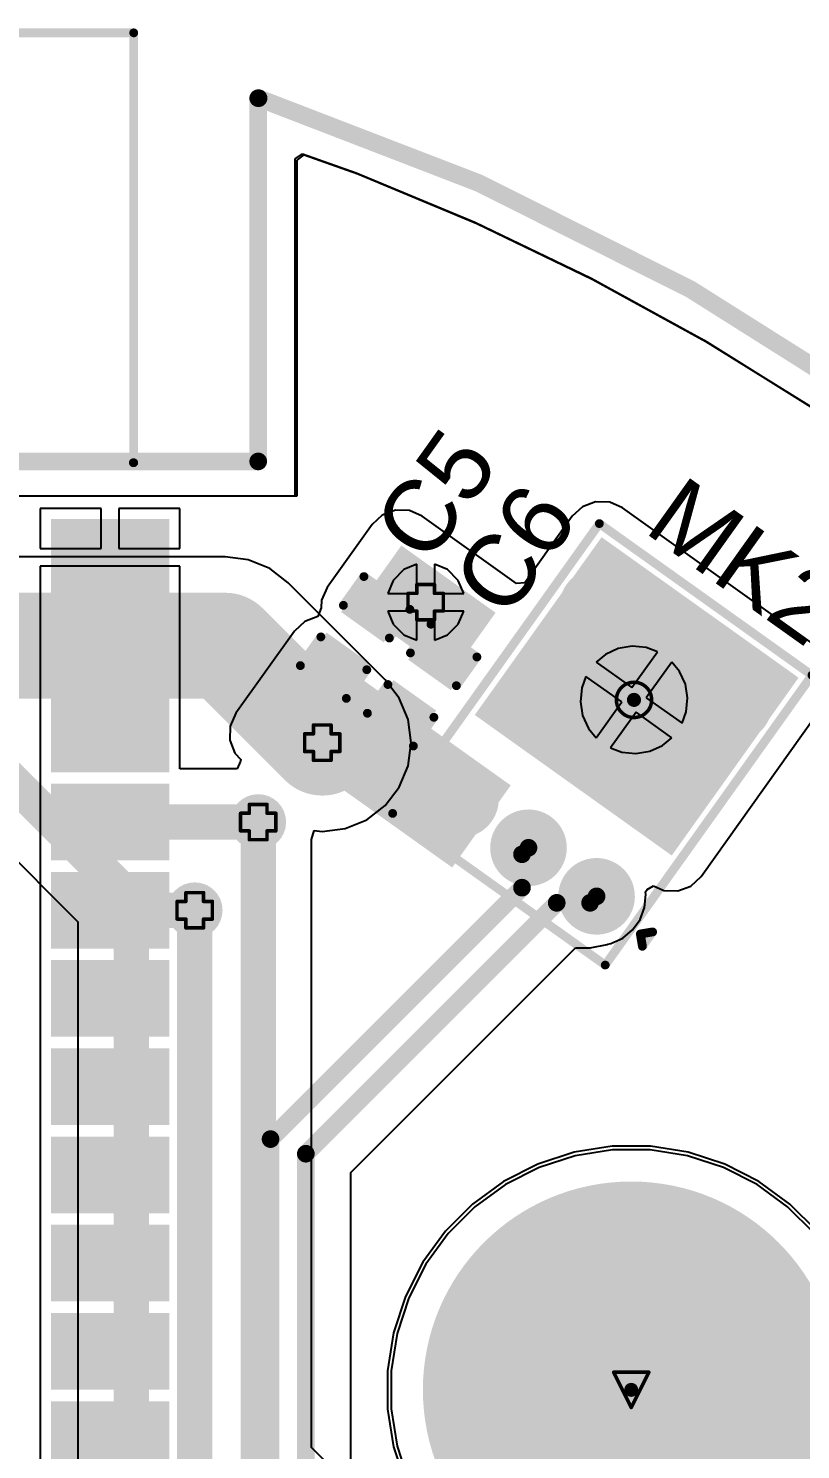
# Model space of a CAD drawing. Header units: millimetres. Extents: x -2.4 to 8.6, y -1 to 5.2.
# Drawn here: x 1.204 to 1.641, y 1.369 to 2.175 of the extents above; entities that cross this region are included whole.
import ezdxf

# ---------------------------------------------------------------- set-up
doc = ezdxf.new("R2010")
doc.units = ezdxf.units.MM
doc.header["$MEASUREMENT"] = 0
for name, color, linetype in [('BottomLayer', 5, 'Continuous'), ('BottomSolder', 6, 'Continuous'), ('DrillDrawing', 1, 'Continuous'), ('Mechanical2', 216, 'Continuous'), ('PadHoleLayer', 156, 'Continuous'), ('TopLayer', 1, 'Continuous'), ('TopOverlay', 2, 'Continuous'), ('TopPaste', 8, 'Continuous'), ('TopSolder', 216, 'Continuous'), ('ViaHoleLayer', 16, 'Continuous')]:
    doc.layers.add(name, color=color, linetype=linetype)
doc.styles.add('Arial', font='', dxfattribs={"height": 0.2})
doc.styles.get('Arial').set_extended_font_data('Arial')

# ---------------------------------------------------------------- blocks, each defined once
blk = doc.blocks.new('41_SMD_M______9')
at = {"layer": 'TopLayer'}
for points in [[(0.31496, 0.36732), (0.37402, 0.36732), (0.37402, 0.33189), (0.31496, 0.33189)], [(0.31496, 0.31732), (0.37402, 0.31732), (0.37402, 0.28189), (0.31496, 0.28189)], [(0.31496, 0.26732), (0.37402, 0.26732), (0.37402, 0.23189), (0.31496, 0.23189)], [(0.31496, 0.21732), (0.37402, 0.21732), (0.37402, 0.18189), (0.31496, 0.18189)], [(0.31496, 0.16732), (0.37402, 0.16732), (0.37402, 0.13189), (0.31496, 0.13189)], [(0.31496, 0.11732), (0.37402, 0.11732), (0.37402, 0.08189), (0.31496, 0.08189)], [(0.31496, 0.06732), (0.37402, 0.06732), (0.37402, 0.03189), (0.31496, 0.03189)], [(0.31496, 0.01732), (0.37402, 0.01732), (0.37402, -0.01811), (0.31496, -0.01811)], [(0.31496, -0.03268), (0.37402, -0.03268), (0.37402, -0.06811), (0.31496, -0.06811)], [(0.31496, -0.08268), (0.37402, -0.08268), (0.37402, -0.11811), (0.31496, -0.11811)], [(0.31496, -0.13268), (0.37402, -0.13268), (0.37402, -0.16811), (0.31496, -0.16811)]]:
    blk.add_hatch(color=1, dxfattribs=at).paths.add_polyline_path(points)
at = {"layer": 'TopPaste'}
for points in [[(0.31496, 0.36732), (0.37402, 0.36732), (0.37402, 0.33189), (0.31496, 0.33189)], [(0.31496, 0.31732), (0.37402, 0.31732), (0.37402, 0.28189), (0.31496, 0.28189)], [(0.31496, 0.26732), (0.37402, 0.26732), (0.37402, 0.23189), (0.31496, 0.23189)], [(0.31496, 0.21732), (0.37402, 0.21732), (0.37402, 0.18189), (0.31496, 0.18189)], [(0.31496, 0.16732), (0.37402, 0.16732), (0.37402, 0.13189), (0.31496, 0.13189)], [(0.31496, 0.11732), (0.37402, 0.11732), (0.37402, 0.08189), (0.31496, 0.08189)], [(0.31496, 0.06732), (0.37402, 0.06732), (0.37402, 0.03189), (0.31496, 0.03189)], [(0.31496, 0.01732), (0.37402, 0.01732), (0.37402, -0.01811), (0.31496, -0.01811)], [(0.31496, -0.03268), (0.37402, -0.03268), (0.37402, -0.06811), (0.31496, -0.06811)], [(0.31496, -0.08268), (0.37402, -0.08268), (0.37402, -0.11811), (0.31496, -0.11811)], [(0.31496, -0.13268), (0.37402, -0.13268), (0.37402, -0.16811), (0.31496, -0.16811)]]:
    blk.add_hatch(color=8, dxfattribs=at).paths.add_polyline_path(points)
at = {"layer": 'TopSolder'}
for points in [[(0.31096, 0.37132), (0.37802, 0.37132), (0.37802, 0.32789), (0.31096, 0.32789)], [(0.31096, 0.32132), (0.37802, 0.32132), (0.37802, 0.27789), (0.31096, 0.27789)], [(0.31096, 0.27132), (0.37802, 0.27132), (0.37802, 0.22789), (0.31096, 0.22789)], [(0.31096, 0.22132), (0.37802, 0.22132), (0.37802, 0.17789), (0.31096, 0.17789)], [(0.31096, 0.17132), (0.37802, 0.17132), (0.37802, 0.12789), (0.31096, 0.12789)], [(0.31096, 0.12132), (0.37802, 0.12132), (0.37802, 0.07789), (0.31096, 0.07789)], [(0.31096, 0.07132), (0.37802, 0.07132), (0.37802, 0.02789), (0.31096, 0.02789)], [(0.31096, 0.02132), (0.37802, 0.02132), (0.37802, -0.02211), (0.31096, -0.02211)], [(0.31096, -0.02868), (0.37802, -0.02868), (0.37802, -0.07211), (0.31096, -0.07211)], [(0.31096, -0.07868), (0.37802, -0.07868), (0.37802, -0.12211), (0.31096, -0.12211)], [(0.31096, -0.12868), (0.37802, -0.12868), (0.37802, -0.17211), (0.31096, -0.17211)]]:
    blk.add_hatch(color=216, dxfattribs=at).paths.add_polyline_path(points)
at = {"layer": 'TopOverlay', "const_width": 0.005}
for points in [[(-0.35809, 0.64701), (0.35791, 0.64701)], [(0.35791, 0.40331), (0.35791, 0.64701)], [(-0.35809, 0.40331), (0.35771, 0.40331)]]:
    blk.add_lwpolyline(points, dxfattribs=at)
at = {"layer": 'TopOverlay', "const_width": 0.0025}
for points in [[(0.35666, 0.64701, 1), (0.35916, 0.64701, 1)], [(0.35666, 0.64701, 1), (0.35916, 0.64701, 1)], [(0.35646, 0.40331, 1), (0.35896, 0.40331, 1)], [(0.35666, 0.40331, 1), (0.35916, 0.40331, 1)]]:
    blk.add_lwpolyline(points, format="xyb", close=True, dxfattribs=at)
blk = doc.blocks.new('SPM0687LR5H_1_26')
at = {"layer": 'BottomSolder'}
h = blk.add_hatch(color=6, dxfattribs=at)
edge = h.paths.add_edge_path()
edge.add_arc((0, -0.03594), 0.004, 0, 360)
at = {"layer": 'PadHoleLayer'}
h = blk.add_hatch(color=156, dxfattribs=at)
edge = h.paths.add_edge_path()
edge.add_arc((0, -0.03594), 0.02018, 0, 360)
at = {"layer": 'TopLayer'}
h = blk.add_hatch(color=1, dxfattribs=at)
edge = h.paths.add_edge_path()
edge.add_arc((-0.0474, 0.06705), 0.01772, 0, 360)
h = blk.add_hatch(color=1, dxfattribs=at)
edge = h.paths.add_edge_path()
edge.add_arc((0, 0.06705), 0.01772, 0, 360)
h = blk.add_hatch(color=1, dxfattribs=at)
edge = h.paths.add_edge_path()
edge.add_arc((0.0474, 0.06705), 0.01772, 0, 360)
h = blk.add_hatch(color=1, dxfattribs=at)
edge = h.paths.add_edge_path()
edge.add_arc((0, -0.03594), 0.03299, 0, 360)
h = blk.add_hatch(color=1, dxfattribs=at)
edge = h.paths.add_edge_path()
edge.add_arc((-0.0474, -0.06705), 0.01772, 0, 360)
h = blk.add_hatch(color=1, dxfattribs=at)
edge = h.paths.add_edge_path()
edge.add_arc((0.0474, -0.06705), 0.01772, 0, 360)
at = {"layer": 'TopPaste'}
h = blk.add_hatch(color=8, dxfattribs=at)
edge = h.paths.add_edge_path()
edge.add_arc((-0.0474, 0.06705), 0.01772, 0, 360)
h = blk.add_hatch(color=8, dxfattribs=at)
edge = h.paths.add_edge_path()
edge.add_arc((0, 0.06705), 0.01772, 0, 360)
h = blk.add_hatch(color=8, dxfattribs=at)
edge = h.paths.add_edge_path()
edge.add_arc((0.0474, 0.06705), 0.01772, 0, 360)
h = blk.add_hatch(color=8, dxfattribs=at)
edge = h.paths.add_edge_path()
edge.add_arc((-0.0474, -0.06705), 0.01772, 0, 360)
h = blk.add_hatch(color=8, dxfattribs=at)
edge = h.paths.add_edge_path()
edge.add_arc((0.0474, -0.06705), 0.01772, 0, 360)
at = {"layer": 'TopSolder'}
h = blk.add_hatch(color=216, dxfattribs=at)
edge = h.paths.add_edge_path()
edge.add_arc((-0.0474, 0.06705), 0.02172, 0, 360)
h = blk.add_hatch(color=216, dxfattribs=at)
edge = h.paths.add_edge_path()
edge.add_arc((0, 0.06705), 0.02172, 0, 360)
h = blk.add_hatch(color=216, dxfattribs=at)
edge = h.paths.add_edge_path()
edge.add_arc((0.0474, 0.06705), 0.02172, 0, 360)
h = blk.add_hatch(color=216, dxfattribs=at)
edge = h.paths.add_edge_path()
edge.add_arc((0, -0.03594), 0.03699, 0, 360)
h = blk.add_hatch(color=216, dxfattribs=at)
edge = h.paths.add_edge_path()
edge.add_arc((-0.0474, -0.06705), 0.02172, 0, 360)
h = blk.add_hatch(color=216, dxfattribs=at)
edge = h.paths.add_edge_path()
edge.add_arc((0.0474, -0.06705), 0.02172, 0, 360)
at = {"layer": 'TopOverlay', "const_width": 0.005}
for points in [[(0.07402, 0.09591), (-0.07402, 0.09591)], [(-0.07402, 0.09591), (-0.07402, -0.10591)], [(0.07402, 0.09591), (0.07402, -0.10591)], [(-0.08, 0.07), (-0.085, 0.075)], [(-0.085, 0.075), (-0.085, 0.065)], [(-0.08, 0.07), (-0.085, 0.065)], [(0.07402, -0.10591), (-0.07402, -0.10591)]]:
    blk.add_lwpolyline(points, dxfattribs=at)
at = {"layer": 'TopOverlay', "const_width": 0.0025}
for points in [[(-0.07527, 0.09591, 1), (-0.07277, 0.09591, 1)], [(-0.07527, 0.09591, 1), (-0.07277, 0.09591, 1)], [(0.07277, 0.09591, 1), (0.07527, 0.09591, 1)], [(0.07277, 0.09591, 1), (0.07527, 0.09591, 1)], [(-0.08625, 0.075, 1), (-0.08375, 0.075, 1)], [(-0.08625, 0.075, 1), (-0.08375, 0.075, 1)], [(-0.08625, 0.065, 1), (-0.08375, 0.065, 1)], [(-0.08625, 0.065, 1), (-0.08375, 0.065, 1)], [(-0.08125, 0.07, 1), (-0.07875, 0.07, 1)], [(-0.08125, 0.07, 1), (-0.07875, 0.07, 1)], [(-0.07527, -0.10591, 1), (-0.07277, -0.10591, 1)], [(-0.07527, -0.10591, 1), (-0.07277, -0.10591, 1)], [(0.07277, -0.10591, 1), (0.07527, -0.10591, 1)], [(0.07277, -0.10591, 1), (0.07527, -0.10591, 1)]]:
    blk.add_lwpolyline(points, format="xyb", close=True, dxfattribs=at)
blk = doc.blocks.new('C___0402_71')
at = {"layer": 'TopLayer'}
for points in [[(-0.0275, -0.0125), (-0.0275, 0.0125), (-0.0095, 0.0125), (-0.0095, -0.0125)], [(0.0095, -0.0125), (0.0095, 0.0125), (0.0275, 0.0125), (0.0275, -0.0125)]]:
    blk.add_hatch(color=1, dxfattribs=at).paths.add_polyline_path(points)
at = {"layer": 'TopPaste'}
for points in [[(-0.0275, -0.0125), (-0.0275, 0.0125), (-0.0095, 0.0125), (-0.0095, -0.0125)], [(0.0095, -0.0125), (0.0095, 0.0125), (0.0275, 0.0125), (0.0275, -0.0125)]]:
    blk.add_hatch(color=8, dxfattribs=at).paths.add_polyline_path(points)
at = {"layer": 'TopSolder'}
for points in [[(-0.02986, -0.01486), (-0.02986, 0.01486), (-0.00714, 0.01486), (-0.00714, -0.01486)], [(0.00714, -0.01486), (0.00714, 0.01486), (0.02986, 0.01486), (0.02986, -0.01486)]]:
    blk.add_hatch(color=216, dxfattribs=at).paths.add_polyline_path(points)
at = {"layer": 'TopOverlay', "const_width": 0.005}
for points in [[(-0.031, 0.016), (-0.011, 0.016)], [(-0.031, 0.016), (-0.031, -0.016)], [(0.011, 0.016), (0.031, 0.016)], [(0.031, 0.016), (0.031, -0.016)], [(-0.031, -0.016), (-0.011, -0.016)], [(0.011, -0.016), (0.031, -0.016)]]:
    blk.add_lwpolyline(points, dxfattribs=at)
at = {"layer": 'TopOverlay', "const_width": 0.0025}
for points in [[(-0.03225, 0.016, 1), (-0.02975, 0.016, 1)], [(-0.03225, 0.016, 1), (-0.02975, 0.016, 1)], [(-0.01225, 0.016, 1), (-0.00975, 0.016, 1)], [(0.00975, 0.016, 1), (0.01225, 0.016, 1)], [(0.02975, 0.016, 1), (0.03225, 0.016, 1)], [(0.02975, 0.016, 1), (0.03225, 0.016, 1)], [(-0.03225, -0.016, 1), (-0.02975, -0.016, 1)], [(-0.03225, -0.016, 1), (-0.02975, -0.016, 1)], [(-0.01225, -0.016, 1), (-0.00975, -0.016, 1)], [(0.00975, -0.016, 1), (0.01225, -0.016, 1)], [(0.02975, -0.016, 1), (0.03225, -0.016, 1)], [(0.02975, -0.016, 1), (0.03225, -0.016, 1)]]:
    blk.add_lwpolyline(points, format="xyb", close=True, dxfattribs=at)
blk = doc.blocks.new('C___0402_72')
at = {"layer": 'TopLayer'}
for points in [[(-0.0275, -0.0125), (-0.0275, 0.0125), (-0.0095, 0.0125), (-0.0095, -0.0125)], [(0.0095, -0.0125), (0.0095, 0.0125), (0.0275, 0.0125), (0.0275, -0.0125)]]:
    blk.add_hatch(color=1, dxfattribs=at).paths.add_polyline_path(points)
at = {"layer": 'TopPaste'}
for points in [[(-0.0275, -0.0125), (-0.0275, 0.0125), (-0.0095, 0.0125), (-0.0095, -0.0125)], [(0.0095, -0.0125), (0.0095, 0.0125), (0.0275, 0.0125), (0.0275, -0.0125)]]:
    blk.add_hatch(color=8, dxfattribs=at).paths.add_polyline_path(points)
at = {"layer": 'TopSolder'}
for points in [[(-0.02986, -0.01486), (-0.02986, 0.01486), (-0.00714, 0.01486), (-0.00714, -0.01486)], [(0.00714, -0.01486), (0.00714, 0.01486), (0.02986, 0.01486), (0.02986, -0.01486)]]:
    blk.add_hatch(color=216, dxfattribs=at).paths.add_polyline_path(points)
at = {"layer": 'TopOverlay', "const_width": 0.005}
for points in [[(-0.031, 0.016), (-0.031, -0.016)], [(-0.031, 0.016), (-0.011, 0.016)], [(0.011, 0.016), (0.031, 0.016)], [(0.031, 0.016), (0.031, -0.016)], [(-0.031, -0.016), (-0.011, -0.016)], [(0.011, -0.016), (0.031, -0.016)]]:
    blk.add_lwpolyline(points, dxfattribs=at)
at = {"layer": 'TopOverlay', "const_width": 0.0025}
for points in [[(-0.03225, 0.016, 1), (-0.02975, 0.016, 1)], [(-0.03225, 0.016, 1), (-0.02975, 0.016, 1)], [(-0.01225, 0.016, 1), (-0.00975, 0.016, 1)], [(0.00975, 0.016, 1), (0.01225, 0.016, 1)], [(0.02975, 0.016, 1), (0.03225, 0.016, 1)], [(0.02975, 0.016, 1), (0.03225, 0.016, 1)], [(-0.03225, -0.016, 1), (-0.02975, -0.016, 1)], [(-0.03225, -0.016, 1), (-0.02975, -0.016, 1)], [(-0.01225, -0.016, 1), (-0.00975, -0.016, 1)], [(0.00975, -0.016, 1), (0.01225, -0.016, 1)], [(0.02975, -0.016, 1), (0.03225, -0.016, 1)], [(0.02975, -0.016, 1), (0.03225, -0.016, 1)]]:
    blk.add_lwpolyline(points, format="xyb", close=True, dxfattribs=at)

msp = doc.modelspace()

# ---------------------------------------------------------------- hatches: boundary and pattern name
at = {"layer": 'BottomLayer'}
h = msp.add_hatch(color=5, dxfattribs=at)
edge = h.paths.add_edge_path()
edge.add_arc((1.42894, 1.84963), 0.01181, 0, 360)
h = msp.add_hatch(color=5, dxfattribs=at)
edge = h.paths.add_edge_path()
edge.add_arc((1.37031, 1.77), 0.01181, 0, 360)
h = msp.add_hatch(color=5, dxfattribs=at)
edge = h.paths.add_edge_path()
edge.add_arc((1.334, 1.725), 0.01181, 0, 360)
h = msp.add_hatch(color=5, dxfattribs=at)
edge = h.paths.add_edge_path()
edge.add_arc((1.298, 1.675), 0.01181, 0, 360)
at = {"layer": 'BottomSolder'}
h = msp.add_hatch(color=6, dxfattribs=at)
edge = h.paths.add_edge_path()
edge.add_arc((1.42894, 1.84963), 0.01581, 0, 360)
h = msp.add_hatch(color=6, dxfattribs=at)
edge = h.paths.add_edge_path()
edge.add_arc((1.37031, 1.77), 0.01581, 0, 360)
h = msp.add_hatch(color=6, dxfattribs=at)
edge = h.paths.add_edge_path()
edge.add_arc((1.334, 1.725), 0.01581, 0, 360)
h = msp.add_hatch(color=6, dxfattribs=at)
edge = h.paths.add_edge_path()
edge.add_arc((1.298, 1.675), 0.01581, 0, 360)
h = msp.add_hatch(color=6, dxfattribs=at)
edge = h.paths.add_edge_path()
edge.add_arc((1.54547, 1.40312), 0.004, 0, 360)
at = {"layer": 'PadHoleLayer'}
h = msp.add_hatch(color=156, dxfattribs=at)
edge = h.paths.add_edge_path()
edge.add_arc((1.54547, 1.40312), 0.11811, 0, 360)
at = {"layer": 'TopLayer'}
for points in [[(1.64034, 1.80683), (1.52866, 1.88649), (1.45677, 1.7857), (1.56844, 1.70604)], [(1.46856, 1.84367), (1.41516, 1.88176), (1.38978, 1.84617), (1.44318, 1.80808)], [(1.47715, 1.7458), (1.37117, 1.82139), (1.33797, 1.77484), (1.44395, 1.69925)]]:
    msp.add_hatch(color=1, dxfattribs=at).paths.add_polyline_path(points)
h = msp.add_hatch(color=1, dxfattribs=at)
edge = h.paths.add_edge_path()
edge.add_arc((1.42894, 1.84963), 0.01181, 0, 360)
h = msp.add_hatch(color=1, dxfattribs=at)
edge = h.paths.add_edge_path()
edge.add_arc((1.37031, 1.77), 0.01181, 0, 360)
h = msp.add_hatch(color=1, dxfattribs=at)
edge = h.paths.add_edge_path()
edge.add_arc((1.334, 1.725), 0.01181, 0, 360)
h = msp.add_hatch(color=1, dxfattribs=at)
edge = h.paths.add_edge_path()
edge.add_arc((1.298, 1.675), 0.01181, 0, 360)
at = {"layer": 'TopSolder'}
h = msp.add_hatch(color=216, dxfattribs=at)
edge = h.paths.add_edge_path()
edge.add_arc((1.42894, 1.84963), 0.01581, 0, 360)
h = msp.add_hatch(color=216, dxfattribs=at)
edge = h.paths.add_edge_path()
edge.add_arc((1.37031, 1.77), 0.01581, 0, 360)
h = msp.add_hatch(color=216, dxfattribs=at)
edge = h.paths.add_edge_path()
edge.add_arc((1.334, 1.725), 0.01581, 0, 360)
h = msp.add_hatch(color=216, dxfattribs=at)
edge = h.paths.add_edge_path()
edge.add_arc((1.298, 1.675), 0.01581, 0, 360)
h = msp.add_hatch(color=216, dxfattribs=at)
edge = h.paths.add_edge_path()
edge.add_arc((1.54547, 1.40312), 0.004, 0, 360)
at = {"layer": 'ViaHoleLayer'}
h = msp.add_hatch(color=16, dxfattribs=at)
edge = h.paths.add_edge_path()
edge.add_arc((1.42894, 1.84963), 0.00591, 0, 360)
h = msp.add_hatch(color=16, dxfattribs=at)
edge = h.paths.add_edge_path()
edge.add_arc((1.37031, 1.77), 0.00591, 0, 360)
h = msp.add_hatch(color=16, dxfattribs=at)
edge = h.paths.add_edge_path()
edge.add_arc((1.334, 1.725), 0.00591, 0, 360)
h = msp.add_hatch(color=16, dxfattribs=at)
edge = h.paths.add_edge_path()
edge.add_arc((1.298, 1.675), 0.00591, 0, 360)

# ---------------------------------------------------------------- linework, layer by layer
at = {"layer": 'BottomLayer'}
for p, q in [((1.355, 2.10096), (1.35908, 2.10384)), ((1.35908, 2.10384), (1.38944, 2.09308)), ((1.355, 1.91), (1.355, 2.10096)), ((1.38944, 2.09308), (1.4569, 2.06498)), ((1.4569, 2.06498), (1.52276, 2.03329)), ((1.52276, 2.03329), (1.58681, 1.99809)), ((1.58681, 1.99809), (1.64887, 1.9595)), ((0.45, 1.91), (1.355, 1.91)), ((1.31532, 1.87543), (0.44158, 1.87543)), ((1.32837, 1.87371), (1.31532, 1.87543)), ((1.34053, 1.86867), (1.32837, 1.87371)), ((1.42394, 1.87117), (1.41659, 1.86812)), ((1.42394, 1.85463), (1.42394, 1.87117)), ((1.4413, 1.86812), (1.43394, 1.87117)), ((1.43394, 1.87117), (1.43394, 1.85463)), ((1.35098, 1.86066), (1.34053, 1.86867)), ((1.41045, 1.86198), (1.40741, 1.85463)), ((1.41659, 1.86812), (1.41045, 1.86198)), ((1.44744, 1.86198), (1.4413, 1.86812)), ((1.45048, 1.85463), (1.44744, 1.86198)), ((1.40598, 1.80566), (1.35098, 1.86066)), ((1.40741, 1.85463), (1.42394, 1.85463)), ((1.43394, 1.85463), (1.45048, 1.85463)), ((1.42394, 1.84463), (1.40741, 1.84463)), ((1.40741, 1.84463), (1.41045, 1.83727)), ((1.41045, 1.83727), (1.41659, 1.83114)), ((1.42394, 1.82809), (1.42394, 1.84463)), ((1.45048, 1.84463), (1.43394, 1.84463)), ((1.43394, 1.84463), (1.43394, 1.82809)), ((1.4413, 1.83114), (1.44744, 1.83727)), ((1.44744, 1.83727), (1.45048, 1.84463)), ((1.41659, 1.83114), (1.42394, 1.82809)), ((1.43394, 1.82809), (1.4413, 1.83114)), ((1.53814, 1.82337), (1.53091, 1.82008)), ((1.54598, 1.82468), (1.53814, 1.82337)), ((1.54587, 1.80124), (1.56033, 1.82151)), ((1.55389, 1.82392), (1.54598, 1.82468)), ((1.56033, 1.82151), (1.55389, 1.82392)), ((1.53091, 1.82008), (1.5256, 1.8157)), ((1.5256, 1.8157), (1.54587, 1.80124)), ((1.56847, 1.8157), (1.55401, 1.79543)), ((1.57285, 1.81039), (1.56847, 1.8157)), ((1.41399, 1.79522), (1.40598, 1.80566)), ((1.51979, 1.80756), (1.51738, 1.80111)), ((1.54006, 1.7931), (1.51979, 1.80756)), ((1.57615, 1.80316), (1.57285, 1.81039)), ((1.51738, 1.80111), (1.51662, 1.7932)), ((1.57746, 1.79533), (1.57615, 1.80316)), ((1.41903, 1.78305), (1.41399, 1.79522)), ((1.51662, 1.7932), (1.51793, 1.78536)), ((1.5256, 1.77282), (1.54006, 1.7931)), ((1.55401, 1.79543), (1.57429, 1.78097)), ((1.5767, 1.78742), (1.57746, 1.79533)), ((1.42075, 1.77), (1.41903, 1.78305)), ((1.51793, 1.78536), (1.52123, 1.77813)), ((1.54821, 1.78729), (1.53374, 1.76702)), ((1.56848, 1.77283), (1.54821, 1.78729)), ((1.57429, 1.78097), (1.5767, 1.78742)), ((1.52123, 1.77813), (1.5256, 1.77282)), ((1.56317, 1.76845), (1.56848, 1.77283)), ((1.41903, 1.75695), (1.42075, 1.77)), ((1.53374, 1.76702), (1.54019, 1.76461)), ((1.54019, 1.76461), (1.5481, 1.76384)), ((1.5481, 1.76384), (1.55594, 1.76516)), ((1.55594, 1.76516), (1.56317, 1.76845)), ((1.41399, 1.74478), (1.41903, 1.75695)), ((1.40598, 1.73434), (1.41399, 1.74478)), ((1.39553, 1.72633), (1.40598, 1.73434)), ((1.17447, 1.72574), (1.23174, 1.66847)), ((1.38337, 1.72129), (1.39553, 1.72633)), ((1.36426, 1.71502), (1.36564, 1.72018)), ((1.36564, 1.72018), (1.37031, 1.71957)), ((1.37031, 1.71957), (1.38337, 1.72129)), ((1.36426, 1.37053), (1.36426, 1.71502)), ((1.23174, 1.66847), (1.23174, 1.321)), ((1.53476, 1.53923), (1.5136, 1.53588)), ((1.55618, 1.53923), (1.53476, 1.53923)), ((1.57734, 1.53588), (1.55618, 1.53923)), ((1.5136, 1.53588), (1.49322, 1.52926)), ((1.59772, 1.52926), (1.57734, 1.53588)), ((1.49322, 1.52926), (1.47413, 1.51953)), ((1.61681, 1.51953), (1.59772, 1.52926)), ((1.47413, 1.51953), (1.4568, 1.50694)), ((1.63414, 1.50694), (1.61681, 1.51953)), ((1.4568, 1.50694), (1.44165, 1.49179)), ((1.64929, 1.49179), (1.63414, 1.50694)), ((1.44165, 1.49179), (1.42906, 1.47445)), ((1.42906, 1.47445), (1.41933, 1.45537)), ((1.41933, 1.45537), (1.41271, 1.43499)), ((1.41271, 1.43499), (1.40936, 1.41383)), ((1.40936, 1.41383), (1.40936, 1.3924)), ((1.40936, 1.3924), (1.41271, 1.37124)), ((1.73253, 1.00226), (1.36426, 1.37053)), ((1.41271, 1.37124), (1.41933, 1.35087))]:
    msp.add_line(p, q, dxfattribs=at)
for points, const_width in [([(0.626, 1.825), (1.31532, 1.825)], 0.06), ([(1.31532, 1.825), (1.37031, 1.77)], 0.06), ([(1.187, 1.756), (1.262, 1.681)], 0.02), ([(1.334, 1.358), (1.334, 1.725)], 0.02), ([(1.262, 1.321), (1.262, 1.681)], 0.02), ([(1.298, 1.341), (1.298, 1.675)], 0.02)]:
    msp.add_lwpolyline(points, dxfattribs=dict(at, const_width=const_width))
for points, const_width in [([(1.30032, 1.825, 1), (1.33031, 1.825, 1)], 0.03), ([(1.30032, 1.825, 1), (1.33031, 1.825, 1)], 0.03), ([(1.35532, 1.77, 1), (1.38532, 1.77, 1)], 0.03), ([(1.329, 1.725, 1), (1.339, 1.725, 1)], 0.01), ([(1.257, 1.681, 1), (1.267, 1.681, 1)], 0.01), ([(1.257, 1.681, 1), (1.267, 1.681, 1)], 0.01), ([(1.293, 1.675, 1), (1.303, 1.675, 1)], 0.01)]:
    msp.add_lwpolyline(points, format="xyb", close=True, dxfattribs=dict(at, const_width=const_width))
at = {"layer": 'DrillDrawing', "const_width": 0.002}
for points in [[(1.41894, 1.84463), (1.41894, 1.85463)], [(1.41894, 1.85463), (1.42394, 1.85463)], [(1.42394, 1.85463), (1.42394, 1.85963)], [(1.42394, 1.85963), (1.43394, 1.85963)], [(1.43394, 1.85463), (1.43394, 1.85963)], [(1.43394, 1.85463), (1.43894, 1.85463)], [(1.43894, 1.84463), (1.43894, 1.85463)], [(1.41894, 1.84463), (1.42394, 1.84463)], [(1.42394, 1.83963), (1.42394, 1.84463)], [(1.43394, 1.84463), (1.43894, 1.84463)], [(1.43394, 1.83963), (1.43394, 1.84463)], [(1.42394, 1.83963), (1.43394, 1.83963)], [(1.36532, 1.775), (1.36532, 1.78)], [(1.36532, 1.78), (1.37532, 1.78)], [(1.37532, 1.775), (1.37532, 1.78)], [(1.36031, 1.765), (1.36031, 1.775)], [(1.36031, 1.775), (1.36532, 1.775)], [(1.37532, 1.775), (1.38031, 1.775)], [(1.38031, 1.765), (1.38031, 1.775)], [(1.36031, 1.765), (1.36532, 1.765)], [(1.36532, 1.76), (1.36532, 1.765)], [(1.37532, 1.765), (1.38031, 1.765)], [(1.37532, 1.76), (1.37532, 1.765)], [(1.36532, 1.76), (1.37532, 1.76)], [(1.329, 1.73), (1.329, 1.735)], [(1.329, 1.735), (1.339, 1.735)], [(1.339, 1.73), (1.339, 1.735)], [(1.324, 1.72), (1.324, 1.73)], [(1.324, 1.73), (1.329, 1.73)], [(1.339, 1.73), (1.344, 1.73)], [(1.344, 1.72), (1.344, 1.73)], [(1.324, 1.72), (1.329, 1.72)], [(1.329, 1.715), (1.329, 1.72)], [(1.339, 1.72), (1.344, 1.72)], [(1.339, 1.715), (1.339, 1.72)], [(1.329, 1.715), (1.339, 1.715)], [(1.293, 1.68), (1.293, 1.685)], [(1.293, 1.685), (1.303, 1.685)], [(1.303, 1.68), (1.303, 1.685)], [(1.288, 1.67), (1.288, 1.68)], [(1.288, 1.68), (1.293, 1.68)], [(1.303, 1.68), (1.308, 1.68)], [(1.308, 1.67), (1.308, 1.68)], [(1.288, 1.67), (1.293, 1.67)], [(1.293, 1.665), (1.293, 1.67)], [(1.303, 1.67), (1.308, 1.67)], [(1.303, 1.665), (1.303, 1.67)], [(1.293, 1.665), (1.303, 1.665)], [(1.53547, 1.41312), (1.55547, 1.41312)], [(1.53547, 1.41312), (1.54547, 1.39312)], [(1.54547, 1.39312), (1.55547, 1.41312)]]:
    msp.add_lwpolyline(points, dxfattribs=at)
at = {"layer": 'DrillDrawing'}
for points, const_width in [([(1.41844, 1.85463, 1), (1.41944, 1.85463, 1)], 0.001), ([(1.41844, 1.85463, 1), (1.41944, 1.85463, 1)], 0.001), ([(1.42344, 1.85963, 1), (1.42444, 1.85963, 1)], 0.001), ([(1.42344, 1.85963, 1), (1.42444, 1.85963, 1)], 0.001), ([(1.42344, 1.85463, 1), (1.42444, 1.85463, 1)], 0.001), ([(1.42344, 1.85463, 1), (1.42444, 1.85463, 1)], 0.001), ([(1.43344, 1.85963, 1), (1.43444, 1.85963, 1)], 0.001), ([(1.43344, 1.85963, 1), (1.43444, 1.85963, 1)], 0.001), ([(1.43344, 1.85463, 1), (1.43444, 1.85463, 1)], 0.001), ([(1.43344, 1.85463, 1), (1.43444, 1.85463, 1)], 0.001), ([(1.43844, 1.85463, 1), (1.43944, 1.85463, 1)], 0.001), ([(1.43844, 1.85463, 1), (1.43944, 1.85463, 1)], 0.001), ([(1.41844, 1.84463, 1), (1.41944, 1.84463, 1)], 0.001), ([(1.41844, 1.84463, 1), (1.41944, 1.84463, 1)], 0.001), ([(1.42344, 1.84463, 1), (1.42444, 1.84463, 1)], 0.001), ([(1.42344, 1.84463, 1), (1.42444, 1.84463, 1)], 0.001), ([(1.43344, 1.84463, 1), (1.43444, 1.84463, 1)], 0.001), ([(1.43344, 1.84463, 1), (1.43444, 1.84463, 1)], 0.001), ([(1.43844, 1.84463, 1), (1.43944, 1.84463, 1)], 0.001), ([(1.43844, 1.84463, 1), (1.43944, 1.84463, 1)], 0.001), ([(1.42344, 1.83963, 1), (1.42444, 1.83963, 1)], 0.001), ([(1.42344, 1.83963, 1), (1.42444, 1.83963, 1)], 0.001), ([(1.43344, 1.83963, 1), (1.43444, 1.83963, 1)], 0.001), ([(1.43344, 1.83963, 1), (1.43444, 1.83963, 1)], 0.001), ([(1.55704, 1.79426, 1), (1.53704, 1.79426, 1)], 0.002), ([(1.53654, 1.79426, 1), (1.53754, 1.79426, 1)], 0.001), ([(1.55654, 1.79426, 1), (1.55754, 1.79426, 1)], 0.001), ([(1.36481, 1.78, 1), (1.36582, 1.78, 1)], 0.001), ([(1.36481, 1.78, 1), (1.36582, 1.78, 1)], 0.001), ([(1.37481, 1.78, 1), (1.37582, 1.78, 1)], 0.001), ([(1.37481, 1.78, 1), (1.37582, 1.78, 1)], 0.001), ([(1.35981, 1.775, 1), (1.36082, 1.775, 1)], 0.001), ([(1.35981, 1.775, 1), (1.36082, 1.775, 1)], 0.001), ([(1.36481, 1.775, 1), (1.36582, 1.775, 1)], 0.001), ([(1.36481, 1.775, 1), (1.36582, 1.775, 1)], 0.001), ([(1.37481, 1.775, 1), (1.37582, 1.775, 1)], 0.001), ([(1.37481, 1.775, 1), (1.37582, 1.775, 1)], 0.001), ([(1.37982, 1.775, 1), (1.38081, 1.775, 1)], 0.001), ([(1.37982, 1.775, 1), (1.38081, 1.775, 1)], 0.001), ([(1.35981, 1.765, 1), (1.36082, 1.765, 1)], 0.001), ([(1.35981, 1.765, 1), (1.36082, 1.765, 1)], 0.001), ([(1.36481, 1.765, 1), (1.36582, 1.765, 1)], 0.001), ([(1.36481, 1.765, 1), (1.36582, 1.765, 1)], 0.001), ([(1.37481, 1.765, 1), (1.37582, 1.765, 1)], 0.001), ([(1.37481, 1.765, 1), (1.37582, 1.765, 1)], 0.001), ([(1.37982, 1.765, 1), (1.38081, 1.765, 1)], 0.001), ([(1.37982, 1.765, 1), (1.38081, 1.765, 1)], 0.001), ([(1.36481, 1.76, 1), (1.36582, 1.76, 1)], 0.001), ([(1.36481, 1.76, 1), (1.36582, 1.76, 1)], 0.001), ([(1.37481, 1.76, 1), (1.37582, 1.76, 1)], 0.001), ([(1.37481, 1.76, 1), (1.37582, 1.76, 1)], 0.001), ([(1.3285, 1.735, 1), (1.3295, 1.735, 1)], 0.001), ([(1.3285, 1.735, 1), (1.3295, 1.735, 1)], 0.001), ([(1.3385, 1.735, 1), (1.3395, 1.735, 1)], 0.001), ([(1.3385, 1.735, 1), (1.3395, 1.735, 1)], 0.001), ([(1.3235, 1.73, 1), (1.3245, 1.73, 1)], 0.001), ([(1.3235, 1.73, 1), (1.3245, 1.73, 1)], 0.001), ([(1.3285, 1.73, 1), (1.3295, 1.73, 1)], 0.001), ([(1.3285, 1.73, 1), (1.3295, 1.73, 1)], 0.001), ([(1.3385, 1.73, 1), (1.3395, 1.73, 1)], 0.001), ([(1.3385, 1.73, 1), (1.3395, 1.73, 1)], 0.001), ([(1.3435, 1.73, 1), (1.3445, 1.73, 1)], 0.001), ([(1.3435, 1.73, 1), (1.3445, 1.73, 1)], 0.001), ([(1.3235, 1.72, 1), (1.3245, 1.72, 1)], 0.001), ([(1.3235, 1.72, 1), (1.3245, 1.72, 1)], 0.001), ([(1.3285, 1.72, 1), (1.3295, 1.72, 1)], 0.001), ([(1.3285, 1.72, 1), (1.3295, 1.72, 1)], 0.001), ([(1.3385, 1.72, 1), (1.3395, 1.72, 1)], 0.001), ([(1.3385, 1.72, 1), (1.3395, 1.72, 1)], 0.001), ([(1.3435, 1.72, 1), (1.3445, 1.72, 1)], 0.001), ([(1.3435, 1.72, 1), (1.3445, 1.72, 1)], 0.001), ([(1.3285, 1.715, 1), (1.3295, 1.715, 1)], 0.001), ([(1.3285, 1.715, 1), (1.3295, 1.715, 1)], 0.001), ([(1.3385, 1.715, 1), (1.3395, 1.715, 1)], 0.001), ([(1.3385, 1.715, 1), (1.3395, 1.715, 1)], 0.001), ([(1.2925, 1.685, 1), (1.2935, 1.685, 1)], 0.001), ([(1.2925, 1.685, 1), (1.2935, 1.685, 1)], 0.001), ([(1.3025, 1.685, 1), (1.3035, 1.685, 1)], 0.001), ([(1.3025, 1.685, 1), (1.3035, 1.685, 1)], 0.001), ([(1.2875, 1.68, 1), (1.2885, 1.68, 1)], 0.001), ([(1.2875, 1.68, 1), (1.2885, 1.68, 1)], 0.001), ([(1.2925, 1.68, 1), (1.2935, 1.68, 1)], 0.001), ([(1.2925, 1.68, 1), (1.2935, 1.68, 1)], 0.001), ([(1.3025, 1.68, 1), (1.3035, 1.68, 1)], 0.001), ([(1.3025, 1.68, 1), (1.3035, 1.68, 1)], 0.001), ([(1.3075, 1.68, 1), (1.3085, 1.68, 1)], 0.001), ([(1.3075, 1.68, 1), (1.3085, 1.68, 1)], 0.001), ([(1.2875, 1.67, 1), (1.2885, 1.67, 1)], 0.001), ([(1.2875, 1.67, 1), (1.2885, 1.67, 1)], 0.001), ([(1.2925, 1.67, 1), (1.2935, 1.67, 1)], 0.001), ([(1.2925, 1.67, 1), (1.2935, 1.67, 1)], 0.001), ([(1.3025, 1.67, 1), (1.3035, 1.67, 1)], 0.001), ([(1.3025, 1.67, 1), (1.3035, 1.67, 1)], 0.001), ([(1.3075, 1.67, 1), (1.3085, 1.67, 1)], 0.001), ([(1.3075, 1.67, 1), (1.3085, 1.67, 1)], 0.001), ([(1.2925, 1.665, 1), (1.2935, 1.665, 1)], 0.001), ([(1.2925, 1.665, 1), (1.2935, 1.665, 1)], 0.001), ([(1.3025, 1.665, 1), (1.3035, 1.665, 1)], 0.001), ([(1.3025, 1.665, 1), (1.3035, 1.665, 1)], 0.001), ([(1.53497, 1.41312, 1), (1.53597, 1.41312, 1)], 0.001), ([(1.53497, 1.41312, 1), (1.53597, 1.41312, 1)], 0.001), ([(1.55497, 1.41312, 1), (1.55597, 1.41312, 1)], 0.001), ([(1.55497, 1.41312, 1), (1.55597, 1.41312, 1)], 0.001), ([(1.54497, 1.39312, 1), (1.54597, 1.39312, 1)], 0.001), ([(1.54497, 1.39312, 1), (1.54597, 1.39312, 1)], 0.001)]:
    msp.add_lwpolyline(points, format="xyb", close=True, dxfattribs=dict(at, const_width=const_width))
at = {"layer": 'Mechanical2', "const_width": 0.01}
msp.add_lwpolyline([(1.33424, 2.13536, -6.230382), (0.47179, 2.13624)], format="xyb", dxfattribs=at)
for points in [[(1.334, 1.92944), (1.334, 2.13536)], [(1.334, 2.13536), (1.33424, 2.13536)], [(0.47275, 1.92944), (1.334, 1.92944)]]:
    msp.add_lwpolyline(points, dxfattribs=at)
at = {"layer": 'Mechanical2', "const_width": 0.005}
for points in [[(1.3315, 2.13536, 1), (1.3365, 2.13536, 1)], [(1.3315, 2.13536, 1), (1.3365, 2.13536, 1)], [(1.33174, 2.13536, 1), (1.33674, 2.13536, 1)], [(1.33174, 2.13536, 1), (1.33674, 2.13536, 1)], [(1.3315, 1.92944, 1), (1.3365, 1.92944, 1)], [(1.3315, 1.92944, 1), (1.3365, 1.92944, 1)]]:
    msp.add_lwpolyline(points, format="xyb", close=True, dxfattribs=at)
at = {"layer": 'TopLayer'}
for p, q in [((1.356, 2.10031), (1.36008, 2.1032)), ((1.36008, 2.1032), (1.39044, 2.09243)), ((1.356, 1.91), (1.356, 2.10031)), ((1.39044, 2.09243), (1.4579, 2.06433)), ((1.4579, 2.06433), (1.52376, 2.03264)), ((1.52376, 2.03264), (1.58781, 1.99745)), ((1.58781, 1.99745), (1.64987, 1.95885)), ((0.50402, 1.91), (1.356, 1.91)), ((1.245, 1.90272), (1.21047, 1.90272)), ((1.21047, 1.90272), (1.21047, 1.88)), ((1.245, 1.88), (1.245, 1.90272)), ((1.28953, 1.90272), (1.255, 1.90272)), ((1.255, 1.90272), (1.255, 1.88)), ((1.28953, 1.88), (1.28953, 1.90272)), ((1.4118, 1.90187), (1.40436, 1.89905)), ((1.41975, 1.90163), (1.4118, 1.90187)), ((1.42701, 1.89836), (1.41975, 1.90163)), ((1.51785, 1.90379), (1.51206, 1.89833)), ((1.52529, 1.9066), (1.51785, 1.90379)), ((1.53325, 1.90636), (1.52529, 1.9066)), ((1.5405, 1.90309), (1.53325, 1.90636)), ((1.65218, 1.82343), (1.5405, 1.90309)), ((1.39856, 1.8936), (1.37318, 1.85801)), ((1.40436, 1.89905), (1.39856, 1.8936)), ((1.4804, 1.86027), (1.42701, 1.89836)), ((1.51206, 1.89833), (1.48514, 1.86059)), ((1.51206, 1.89833), (1.51206, 1.89833)), ((1.21047, 1.88), (1.245, 1.88)), ((1.255, 1.88), (1.28953, 1.88)), ((1.28953, 1.87), (1.21047, 1.87)), ((1.21047, 1.87), (1.21047, 1.84728)), ((1.28953, 1.84728), (1.28953, 1.87)), ((1.37318, 1.85801), (1.36991, 1.85076)), ((1.48514, 1.86059), (1.4804, 1.86027)), ((1.21047, 1.84728), (1.21047, 1.79728)), ((1.28953, 1.79728), (1.28953, 1.84728)), ((1.36978, 1.84644), (1.36781, 1.8415)), ((1.36991, 1.85076), (1.36978, 1.84644)), ((1.36037, 1.83868), (1.35457, 1.83323)), ((1.36781, 1.8415), (1.36037, 1.83868)), ((1.35457, 1.83323), (1.32137, 1.78669)), ((1.21047, 1.79728), (1.21047, 1.74728)), ((1.28953, 1.75526), (1.28953, 1.79728)), ((1.58504, 1.6942), (1.65694, 1.79499)), ((1.32137, 1.78669), (1.3181, 1.77943)), ((1.3181, 1.77943), (1.31786, 1.77148)), ((1.31786, 1.77148), (1.32068, 1.76404)), ((1.32068, 1.76404), (1.32406, 1.76045)), ((1.32405, 1.75944), (1.32207, 1.75526)), ((1.32406, 1.76045), (1.32405, 1.75944)), ((1.32207, 1.75526), (1.28953, 1.75526)), ((1.21047, 1.74728), (1.21047, 1.69728)), ((1.21047, 1.69728), (1.21047, 1.64728)), ((1.57925, 1.68875), (1.58504, 1.6942)), ((1.58504, 1.6942), (1.58504, 1.6942)), ((1.55306, 1.6766), (1.55376, 1.68387)), ((1.55348, 1.68553), (1.55445, 1.68675)), ((1.55376, 1.68387), (1.55348, 1.68553)), ((1.55445, 1.68675), (1.558, 1.68881)), ((1.558, 1.68881), (1.56386, 1.68617)), ((1.56386, 1.68617), (1.57181, 1.68593)), ((1.57181, 1.68593), (1.57925, 1.68875)), ((1.5505, 1.66977), (1.55306, 1.6766)), ((1.54627, 1.66382), (1.5505, 1.66977)), ((1.54063, 1.65918), (1.54627, 1.66382)), ((1.38649, 1.52643), (1.51379, 1.65372)), ((1.51379, 1.65372), (1.52214, 1.65372)), ((1.52214, 1.65372), (1.5319, 1.65566)), ((1.5319, 1.65566), (1.53218, 1.65585)), ((1.53218, 1.65585), (1.53399, 1.65616)), ((1.53399, 1.65616), (1.54063, 1.65918)), ((1.21047, 1.64728), (1.21047, 1.59728)), ((1.21047, 1.59728), (1.21047, 1.54728)), ((1.21047, 1.54728), (1.21047, 1.49728)), ((1.5346, 1.54123), (1.51313, 1.53783)), ((1.55634, 1.54123), (1.5346, 1.54123)), ((1.57781, 1.53783), (1.55634, 1.54123)), ((1.49246, 1.53111), (1.47309, 1.52124)), ((1.51313, 1.53783), (1.49246, 1.53111)), ((1.59849, 1.53111), (1.57781, 1.53783)), ((1.61786, 1.52124), (1.59849, 1.53111)), ((1.38649, 1.201), (1.38649, 1.52643)), ((1.47309, 1.52124), (1.4555, 1.50846)), ((1.63544, 1.50846), (1.61786, 1.52124)), ((1.4555, 1.50846), (1.44013, 1.49309)), ((1.65082, 1.49309), (1.63544, 1.50846)), ((1.21047, 1.49728), (1.21047, 1.44728)), ((1.44013, 1.49309), (1.42735, 1.4755)), ((1.42735, 1.4755), (1.41748, 1.45613)), ((1.41748, 1.45613), (1.41076, 1.43546)), ((1.21047, 1.44728), (1.21047, 1.39728)), ((1.41076, 1.43546), (1.40736, 1.41399)), ((1.40736, 1.41399), (1.40736, 1.39225)), ((1.21047, 1.39728), (1.21047, 1.34728)), ((1.40736, 1.39225), (1.41076, 1.37078)), ((1.41076, 1.37078), (1.41748, 1.3501))]:
    msp.add_line(p, q, dxfattribs=at)
for points, const_width in [([(1.25, 1.725), (1.334, 1.725)], 0.02), ([(1.48355, 1.70674), (1.48723, 1.71042)], 0.01), ([(1.48355, 1.68782), (1.48355, 1.70674)], 0.01), ([(1.341, 1.54527), (1.48355, 1.68782)], 0.01), ([(1.25, 1.675), (1.298, 1.675)], 0.02), ([(1.361, 1.53698), (1.50323, 1.67921)], 0.01), ([(1.50323, 1.67921), (1.52214, 1.67921)], 0.01), ([(1.52214, 1.67921), (1.52582, 1.68289)], 0.01), ([(1.341, 1.20928), (1.341, 1.54527)], 0.01), ([(1.361, 1.201), (1.361, 1.53698)], 0.01)]:
    msp.add_lwpolyline(points, dxfattribs=dict(at, const_width=const_width))
for points, const_width in [([(1.245, 1.725, 1), (1.255, 1.725, 1)], 0.01), ([(1.329, 1.725, 1), (1.339, 1.725, 1)], 0.01), ([(1.48105, 1.70674, 1), (1.48605, 1.70674, 1)], 0.005), ([(1.48105, 1.70674, 1), (1.48605, 1.70674, 1)], 0.005), ([(1.48473, 1.71042, 1), (1.48973, 1.71042, 1)], 0.005), ([(1.48105, 1.68782, 1), (1.48605, 1.68782, 1)], 0.005), ([(1.48105, 1.68782, 1), (1.48605, 1.68782, 1)], 0.005), ([(1.245, 1.675, 1), (1.255, 1.675, 1)], 0.01), ([(1.293, 1.675, 1), (1.303, 1.675, 1)], 0.01), ([(1.50073, 1.67921, 1), (1.50573, 1.67921, 1)], 0.005), ([(1.50073, 1.67921, 1), (1.50573, 1.67921, 1)], 0.005), ([(1.51964, 1.67921, 1), (1.52464, 1.67921, 1)], 0.005), ([(1.51964, 1.67921, 1), (1.52464, 1.67921, 1)], 0.005), ([(1.52332, 1.68289, 1), (1.52832, 1.68289, 1)], 0.005), ([(1.3385, 1.54527, 1), (1.3435, 1.54527, 1)], 0.005), ([(1.3385, 1.54527, 1), (1.3435, 1.54527, 1)], 0.005), ([(1.3585, 1.53698, 1), (1.3635, 1.53698, 1)], 0.005), ([(1.3585, 1.53698, 1), (1.3635, 1.53698, 1)], 0.005)]:
    msp.add_lwpolyline(points, format="xyb", close=True, dxfattribs=dict(at, const_width=const_width))

# ---------------------------------------------------------------- block references
msp.add_blockref('41_SMD_M______9', (0.90551, 1.52539))
for name, p, rotation in [('SPM0687LR5H_1_26', (1.52616, 1.765), 144.5), ('C___0402_72', (1.38894, 1.82963), 54.49999999999999), ('C___0402_71', (1.42694, 1.80263), 54.49999999999999)]:
    msp.add_blockref(name, p, dxfattribs=dict(rotation=rotation))

# ---------------------------------------------------------------- texts
at = {"layer": 'TopOverlay', "style": 'Arial'}
for s, rotation, p in [('C5', 54.5, (1.42987, 1.86989)), ('MK2', 324.5, (1.55182, 1.88996)), ('C6', 54.5, (1.47487, 1.83889))]:
    msp.add_text(s, height=0.04, rotation=rotation, dxfattribs=at).set_placement(p)

doc.saveas('drawing.dxf')
